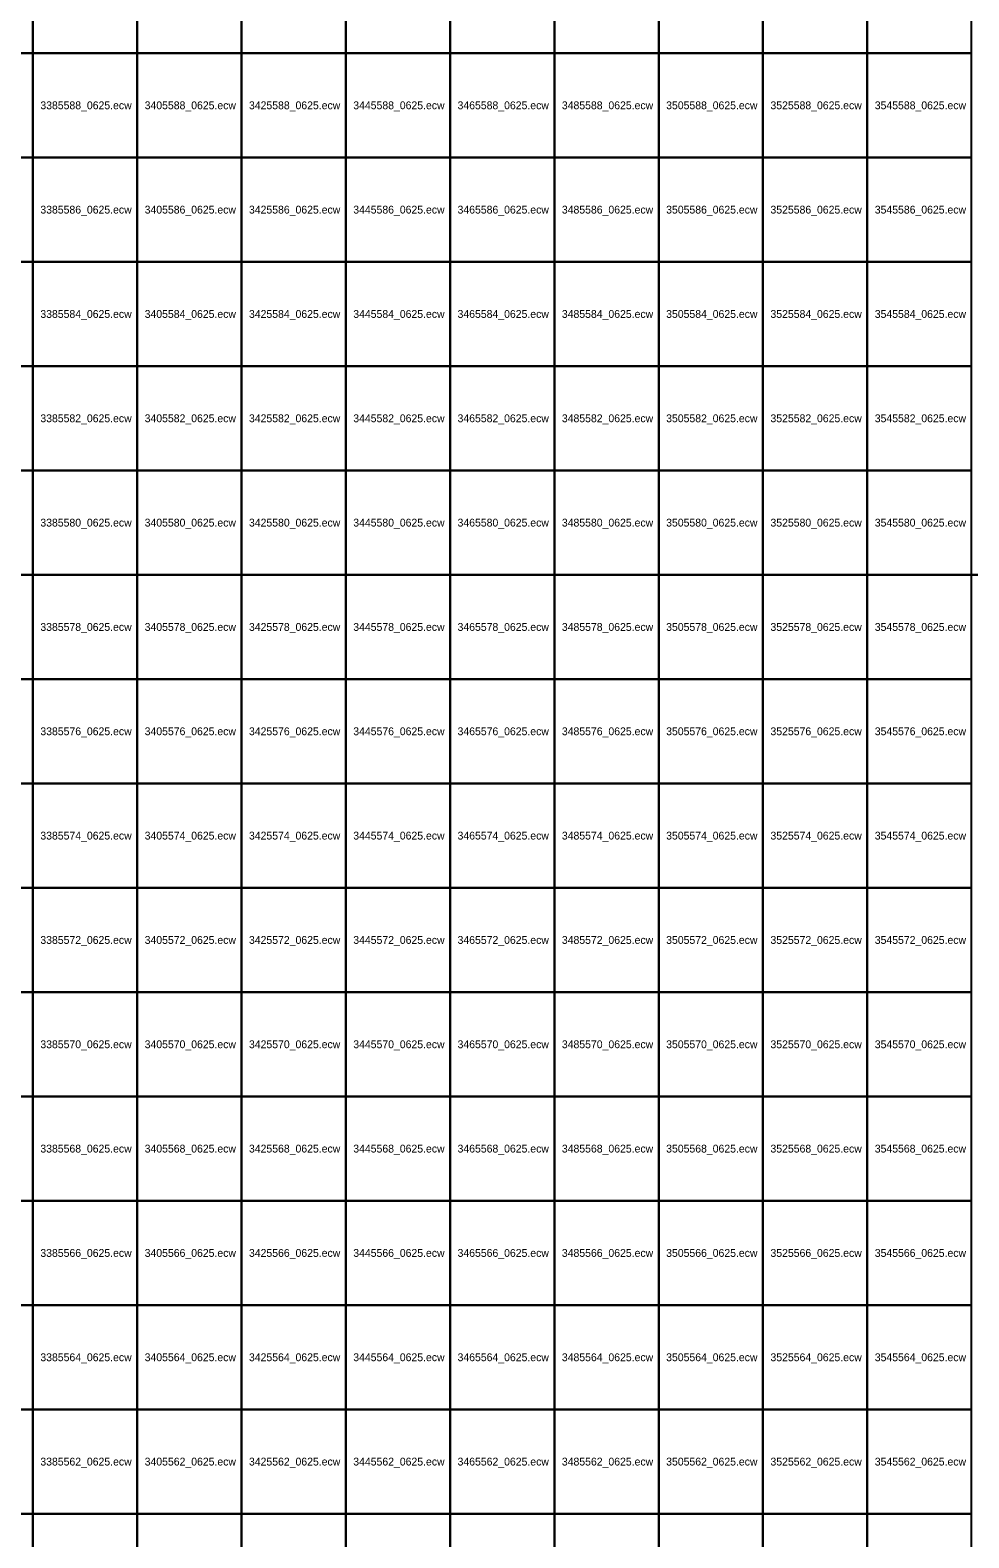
# Model space of a CAD drawing. Extents: x 107949 to 1196143, y 5299996 to 6786672.
# Drawn here: x 337949 to 355949, y 5561539 to 5590441 of the extents above; entities that cross this region are included whole.
import ezdxf

# ---------------------------------------------------------------- set-up
doc = ezdxf.new("R2010")
doc.units = 0
doc.layers.add('Raster_Image_Grids', color=7, linetype='Continuous')

msp = doc.modelspace()

# ---------------------------------------------------------------- linework, layer by layer
at = {"layer": 'Raster_Image_Grids'}
for points in [[(370002, 5630000), (320002, 5630000), (320002, 5580000), (370002, 5580000)], [(338002, 5592000), (336002, 5592000), (336002, 5590000), (338002, 5590000)], [(340002, 5592000), (338002, 5592000), (338002, 5590000), (340002, 5590000)], [(342002, 5592000), (340002, 5592000), (340002, 5590000), (342002, 5590000)], [(344002, 5592000), (342002, 5592000), (342002, 5590000), (344002, 5590000)], [(346002, 5592000), (344002, 5592000), (344002, 5590000), (346002, 5590000)], [(348002, 5592000), (346002, 5592000), (346002, 5590000), (348002, 5590000)], [(350002, 5592000), (348002, 5592000), (348002, 5590000), (350002, 5590000)], [(352002, 5592000), (350002, 5592000), (350002, 5590000), (352002, 5590000)], [(354002, 5592000), (352002, 5592000), (352002, 5590000), (354002, 5590000)], [(356002, 5592000), (354002, 5592000), (354002, 5590000), (356002, 5590000)], [(338002, 5590000), (336002, 5590000), (336002, 5588000), (338002, 5588000)], [(340002, 5590000), (338002, 5590000), (338002, 5588000), (340002, 5588000)], [(342002, 5590000), (340002, 5590000), (340002, 5588000), (342002, 5588000)], [(344002, 5590000), (342002, 5590000), (342002, 5588000), (344002, 5588000)], [(346002, 5590000), (344002, 5590000), (344002, 5588000), (346002, 5588000)], [(348002, 5590000), (346002, 5590000), (346002, 5588000), (348002, 5588000)], [(350002, 5590000), (348002, 5590000), (348002, 5588000), (350002, 5588000)], [(352002, 5590000), (350002, 5590000), (350002, 5588000), (352002, 5588000)], [(354002, 5590000), (352002, 5590000), (352002, 5588000), (354002, 5588000)], [(356002, 5590000), (354002, 5590000), (354002, 5588000), (356002, 5588000)], [(338002, 5588000), (336002, 5588000), (336002, 5586000), (338002, 5586000)], [(340002, 5588000), (338002, 5588000), (338002, 5586000), (340002, 5586000)], [(342002, 5588000), (340002, 5588000), (340002, 5586000), (342002, 5586000)], [(344002, 5588000), (342002, 5588000), (342002, 5586000), (344002, 5586000)], [(346002, 5588000), (344002, 5588000), (344002, 5586000), (346002, 5586000)], [(348002, 5588000), (346002, 5588000), (346002, 5586000), (348002, 5586000)], [(350002, 5588000), (348002, 5588000), (348002, 5586000), (350002, 5586000)], [(352002, 5588000), (350002, 5588000), (350002, 5586000), (352002, 5586000)], [(354002, 5588000), (352002, 5588000), (352002, 5586000), (354002, 5586000)], [(356002, 5588000), (354002, 5588000), (354002, 5586000), (356002, 5586000)], [(338002, 5586000), (336002, 5586000), (336002, 5584000), (338002, 5584000)], [(340002, 5586000), (338002, 5586000), (338002, 5584000), (340002, 5584000)], [(342002, 5586000), (340002, 5586000), (340002, 5584000), (342002, 5584000)], [(344002, 5586000), (342002, 5586000), (342002, 5584000), (344002, 5584000)], [(346002, 5586000), (344002, 5586000), (344002, 5584000), (346002, 5584000)], [(348002, 5586000), (346002, 5586000), (346002, 5584000), (348002, 5584000)], [(350002, 5586000), (348002, 5586000), (348002, 5584000), (350002, 5584000)], [(352002, 5586000), (350002, 5586000), (350002, 5584000), (352002, 5584000)], [(354002, 5586000), (352002, 5586000), (352002, 5584000), (354002, 5584000)], [(356002, 5586000), (354002, 5586000), (354002, 5584000), (356002, 5584000)], [(338002, 5584000), (336002, 5584000), (336002, 5582000), (338002, 5582000)], [(340002, 5584000), (338002, 5584000), (338002, 5582000), (340002, 5582000)], [(342002, 5584000), (340002, 5584000), (340002, 5582000), (342002, 5582000)], [(344002, 5584000), (342002, 5584000), (342002, 5582000), (344002, 5582000)], [(346002, 5584000), (344002, 5584000), (344002, 5582000), (346002, 5582000)], [(348002, 5584000), (346002, 5584000), (346002, 5582000), (348002, 5582000)], [(350002, 5584000), (348002, 5584000), (348002, 5582000), (350002, 5582000)], [(352002, 5584000), (350002, 5584000), (350002, 5582000), (352002, 5582000)], [(354002, 5584000), (352002, 5584000), (352002, 5582000), (354002, 5582000)], [(356002, 5584000), (354002, 5584000), (354002, 5582000), (356002, 5582000)], [(338002, 5582000), (336002, 5582000), (336002, 5580000), (338002, 5580000)], [(340002, 5582000), (338002, 5582000), (338002, 5580000), (340002, 5580000)], [(342002, 5582000), (340002, 5582000), (340002, 5580000), (342002, 5580000)], [(344002, 5582000), (342002, 5582000), (342002, 5580000), (344002, 5580000)], [(346002, 5582000), (344002, 5582000), (344002, 5580000), (346002, 5580000)], [(348002, 5582000), (346002, 5582000), (346002, 5580000), (348002, 5580000)], [(350002, 5582000), (348002, 5582000), (348002, 5580000), (350002, 5580000)], [(352002, 5582000), (350002, 5582000), (350002, 5580000), (352002, 5580000)], [(354002, 5582000), (352002, 5582000), (352002, 5580000), (354002, 5580000)], [(356002, 5582000), (354002, 5582000), (354002, 5580000), (356002, 5580000)], [(370002, 5580000), (320002, 5580000), (320002, 5530000), (370002, 5530000)], [(338002, 5580000), (336002, 5580000), (336002, 5578000), (338002, 5578000)], [(340002, 5580000), (338002, 5580000), (338002, 5578000), (340002, 5578000)], [(342002, 5580000), (340002, 5580000), (340002, 5578000), (342002, 5578000)], [(344002, 5580000), (342002, 5580000), (342002, 5578000), (344002, 5578000)], [(346002, 5580000), (344002, 5580000), (344002, 5578000), (346002, 5578000)], [(348002, 5580000), (346002, 5580000), (346002, 5578000), (348002, 5578000)], [(350002, 5580000), (348002, 5580000), (348002, 5578000), (350002, 5578000)], [(352002, 5580000), (350002, 5580000), (350002, 5578000), (352002, 5578000)], [(354002, 5580000), (352002, 5580000), (352002, 5578000), (354002, 5578000)], [(356002, 5580000), (354002, 5580000), (354002, 5578000), (356002, 5578000)], [(338002, 5578000), (336002, 5578000), (336002, 5576000), (338002, 5576000)], [(340002, 5578000), (338002, 5578000), (338002, 5576000), (340002, 5576000)], [(342002, 5578000), (340002, 5578000), (340002, 5576000), (342002, 5576000)], [(344002, 5578000), (342002, 5578000), (342002, 5576000), (344002, 5576000)], [(346002, 5578000), (344002, 5578000), (344002, 5576000), (346002, 5576000)], [(348002, 5578000), (346002, 5578000), (346002, 5576000), (348002, 5576000)], [(350002, 5578000), (348002, 5578000), (348002, 5576000), (350002, 5576000)], [(352002, 5578000), (350002, 5578000), (350002, 5576000), (352002, 5576000)], [(354002, 5578000), (352002, 5578000), (352002, 5576000), (354002, 5576000)], [(356002, 5578000), (354002, 5578000), (354002, 5576000), (356002, 5576000)], [(338002, 5576000), (336002, 5576000), (336002, 5574000), (338002, 5574000)], [(340002, 5576000), (338002, 5576000), (338002, 5574000), (340002, 5574000)], [(342002, 5576000), (340002, 5576000), (340002, 5574000), (342002, 5574000)], [(344002, 5576000), (342002, 5576000), (342002, 5574000), (344002, 5574000)], [(346002, 5576000), (344002, 5576000), (344002, 5574000), (346002, 5574000)], [(348002, 5576000), (346002, 5576000), (346002, 5574000), (348002, 5574000)], [(350002, 5576000), (348002, 5576000), (348002, 5574000), (350002, 5574000)], [(352002, 5576000), (350002, 5576000), (350002, 5574000), (352002, 5574000)], [(354002, 5576000), (352002, 5576000), (352002, 5574000), (354002, 5574000)], [(356002, 5576000), (354002, 5576000), (354002, 5574000), (356002, 5574000)], [(338002, 5574000), (336002, 5574000), (336002, 5572000), (338002, 5572000)], [(340002, 5574000), (338002, 5574000), (338002, 5572000), (340002, 5572000)], [(342002, 5574000), (340002, 5574000), (340002, 5572000), (342002, 5572000)], [(344002, 5574000), (342002, 5574000), (342002, 5572000), (344002, 5572000)], [(346002, 5574000), (344002, 5574000), (344002, 5572000), (346002, 5572000)], [(348002, 5574000), (346002, 5574000), (346002, 5572000), (348002, 5572000)], [(350002, 5574000), (348002, 5574000), (348002, 5572000), (350002, 5572000)], [(352002, 5574000), (350002, 5574000), (350002, 5572000), (352002, 5572000)], [(354002, 5574000), (352002, 5574000), (352002, 5572000), (354002, 5572000)], [(356002, 5574000), (354002, 5574000), (354002, 5572000), (356002, 5572000)], [(338002, 5572000), (336002, 5572000), (336002, 5570000), (338002, 5570000)], [(340002, 5572000), (338002, 5572000), (338002, 5570000), (340002, 5570000)], [(342002, 5572000), (340002, 5572000), (340002, 5570000), (342002, 5570000)], [(344002, 5572000), (342002, 5572000), (342002, 5570000), (344002, 5570000)], [(346002, 5572000), (344002, 5572000), (344002, 5570000), (346002, 5570000)], [(348002, 5572000), (346002, 5572000), (346002, 5570000), (348002, 5570000)], [(350002, 5572000), (348002, 5572000), (348002, 5570000), (350002, 5570000)], [(352002, 5572000), (350002, 5572000), (350002, 5570000), (352002, 5570000)], [(354002, 5572000), (352002, 5572000), (352002, 5570000), (354002, 5570000)], [(356002, 5572000), (354002, 5572000), (354002, 5570000), (356002, 5570000)], [(338002, 5570000), (336002, 5570000), (336002, 5568000), (338002, 5568000)], [(340002, 5570000), (338002, 5570000), (338002, 5568000), (340002, 5568000)], [(342002, 5570000), (340002, 5570000), (340002, 5568000), (342002, 5568000)], [(344002, 5570000), (342002, 5570000), (342002, 5568000), (344002, 5568000)], [(346002, 5570000), (344002, 5570000), (344002, 5568000), (346002, 5568000)], [(348002, 5570000), (346002, 5570000), (346002, 5568000), (348002, 5568000)], [(350002, 5570000), (348002, 5570000), (348002, 5568000), (350002, 5568000)], [(352002, 5570000), (350002, 5570000), (350002, 5568000), (352002, 5568000)], [(354002, 5570000), (352002, 5570000), (352002, 5568000), (354002, 5568000)], [(356002, 5570000), (354002, 5570000), (354002, 5568000), (356002, 5568000)], [(338002, 5568000), (336002, 5568000), (336002, 5566000), (338002, 5566000)], [(340002, 5568000), (338002, 5568000), (338002, 5566000), (340002, 5566000)], [(342002, 5568000), (340002, 5568000), (340002, 5566000), (342002, 5566000)], [(344002, 5568000), (342002, 5568000), (342002, 5566000), (344002, 5566000)], [(346002, 5568000), (344002, 5568000), (344002, 5566000), (346002, 5566000)], [(348002, 5568000), (346002, 5568000), (346002, 5566000), (348002, 5566000)], [(350002, 5568000), (348002, 5568000), (348002, 5566000), (350002, 5566000)], [(352002, 5568000), (350002, 5568000), (350002, 5566000), (352002, 5566000)], [(354002, 5568000), (352002, 5568000), (352002, 5566000), (354002, 5566000)], [(356002, 5568000), (354002, 5568000), (354002, 5566000), (356002, 5566000)], [(338002, 5566000), (336002, 5566000), (336002, 5564000), (338002, 5564000)], [(340002, 5566000), (338002, 5566000), (338002, 5564000), (340002, 5564000)], [(342002, 5566000), (340002, 5566000), (340002, 5564000), (342002, 5564000)], [(344002, 5566000), (342002, 5566000), (342002, 5564000), (344002, 5564000)], [(346002, 5566000), (344002, 5566000), (344002, 5564000), (346002, 5564000)], [(348002, 5566000), (346002, 5566000), (346002, 5564000), (348002, 5564000)], [(350002, 5566000), (348002, 5566000), (348002, 5564000), (350002, 5564000)], [(352002, 5566000), (350002, 5566000), (350002, 5564000), (352002, 5564000)], [(354002, 5566000), (352002, 5566000), (352002, 5564000), (354002, 5564000)], [(356002, 5566000), (354002, 5566000), (354002, 5564000), (356002, 5564000)], [(338002, 5564000), (336002, 5564000), (336002, 5562000), (338002, 5562000)], [(340002, 5564000), (338002, 5564000), (338002, 5562000), (340002, 5562000)], [(342002, 5564000), (340002, 5564000), (340002, 5562000), (342002, 5562000)], [(344002, 5564000), (342002, 5564000), (342002, 5562000), (344002, 5562000)], [(346002, 5564000), (344002, 5564000), (344002, 5562000), (346002, 5562000)], [(348002, 5564000), (346002, 5564000), (346002, 5562000), (348002, 5562000)], [(350002, 5564000), (348002, 5564000), (348002, 5562000), (350002, 5562000)], [(352002, 5564000), (350002, 5564000), (350002, 5562000), (352002, 5562000)], [(354002, 5564000), (352002, 5564000), (352002, 5562000), (354002, 5562000)], [(356002, 5564000), (354002, 5564000), (354002, 5562000), (356002, 5562000)], [(338002, 5562000), (336002, 5562000), (336002, 5560000), (338002, 5560000)], [(340002, 5562000), (338002, 5562000), (338002, 5560000), (340002, 5560000)], [(342002, 5562000), (340002, 5562000), (340002, 5560000), (342002, 5560000)], [(344002, 5562000), (342002, 5562000), (342002, 5560000), (344002, 5560000)], [(346002, 5562000), (344002, 5562000), (344002, 5560000), (346002, 5560000)], [(348002, 5562000), (346002, 5562000), (346002, 5560000), (348002, 5560000)], [(350002, 5562000), (348002, 5562000), (348002, 5560000), (350002, 5560000)], [(352002, 5562000), (350002, 5562000), (350002, 5560000), (352002, 5560000)], [(354002, 5562000), (352002, 5562000), (352002, 5560000), (354002, 5560000)], [(356002, 5562000), (354002, 5562000), (354002, 5560000), (356002, 5560000)]]:
    msp.add_lwpolyline(points, close=True, dxfattribs=at)

# ---------------------------------------------------------------- texts
for s, p in [('3385588_0625.ecw', (338145.404, 5588925)), ('3405588_0625.ecw', (340145.404, 5588925)), ('3425588_0625.ecw', (342145.404, 5588925)), ('3445588_0625.ecw', (344145.404, 5588925)), ('3465588_0625.ecw', (346145.404, 5588925)), ('3485588_0625.ecw', (348145.404, 5588925)), ('3505588_0625.ecw', (350145.404, 5588925)), ('3525588_0625.ecw', (352145.404, 5588925)), ('3545588_0625.ecw', (354145.404, 5588925)), ('3385586_0625.ecw', (338145.404, 5586925)), ('3405586_0625.ecw', (340145.404, 5586925)), ('3425586_0625.ecw', (342145.404, 5586925)), ('3445586_0625.ecw', (344145.404, 5586925)), ('3465586_0625.ecw', (346145.404, 5586925)), ('3485586_0625.ecw', (348145.404, 5586925)), ('3505586_0625.ecw', (350145.404, 5586925)), ('3525586_0625.ecw', (352145.404, 5586925)), ('3545586_0625.ecw', (354145.404, 5586925)), ('3385584_0625.ecw', (338145.404, 5584925)), ('3405584_0625.ecw', (340145.404, 5584925)), ('3425584_0625.ecw', (342145.404, 5584925)), ('3445584_0625.ecw', (344145.404, 5584925)), ('3465584_0625.ecw', (346145.404, 5584925)), ('3485584_0625.ecw', (348145.404, 5584925)), ('3505584_0625.ecw', (350145.404, 5584925)), ('3525584_0625.ecw', (352145.404, 5584925)), ('3545584_0625.ecw', (354145.404, 5584925)), ('3385582_0625.ecw', (338145.404, 5582925)), ('3405582_0625.ecw', (340145.404, 5582925)), ('3425582_0625.ecw', (342145.404, 5582925)), ('3445582_0625.ecw', (344145.404, 5582925)), ('3465582_0625.ecw', (346145.404, 5582925)), ('3485582_0625.ecw', (348145.404, 5582925)), ('3505582_0625.ecw', (350145.404, 5582925)), ('3525582_0625.ecw', (352145.404, 5582925)), ('3545582_0625.ecw', (354145.404, 5582925)), ('3385580_0625.ecw', (338145.404, 5580925)), ('3405580_0625.ecw', (340145.404, 5580925)), ('3425580_0625.ecw', (342145.404, 5580925)), ('3445580_0625.ecw', (344145.404, 5580925)), ('3465580_0625.ecw', (346145.404, 5580925)), ('3485580_0625.ecw', (348145.404, 5580925)), ('3505580_0625.ecw', (350145.404, 5580925)), ('3525580_0625.ecw', (352145.404, 5580925)), ('3545580_0625.ecw', (354145.404, 5580925)), ('3385578_0625.ecw', (338145.404, 5578925)), ('3405578_0625.ecw', (340145.404, 5578925)), ('3425578_0625.ecw', (342145.404, 5578925)), ('3445578_0625.ecw', (344145.404, 5578925)), ('3465578_0625.ecw', (346145.404, 5578925)), ('3485578_0625.ecw', (348145.404, 5578925)), ('3505578_0625.ecw', (350145.404, 5578925)), ('3525578_0625.ecw', (352145.404, 5578925)), ('3545578_0625.ecw', (354145.404, 5578925)), ('3385576_0625.ecw', (338145.404, 5576925)), ('3405576_0625.ecw', (340145.404, 5576925)), ('3425576_0625.ecw', (342145.404, 5576925)), ('3445576_0625.ecw', (344145.404, 5576925)), ('3465576_0625.ecw', (346145.404, 5576925)), ('3485576_0625.ecw', (348145.404, 5576925)), ('3505576_0625.ecw', (350145.404, 5576925)), ('3525576_0625.ecw', (352145.404, 5576925)), ('3545576_0625.ecw', (354145.404, 5576925)), ('3385574_0625.ecw', (338145.404, 5574925)), ('3405574_0625.ecw', (340145.404, 5574925)), ('3425574_0625.ecw', (342145.404, 5574925)), ('3445574_0625.ecw', (344145.404, 5574925)), ('3465574_0625.ecw', (346145.404, 5574925)), ('3485574_0625.ecw', (348145.404, 5574925)), ('3505574_0625.ecw', (350145.404, 5574925)), ('3525574_0625.ecw', (352145.404, 5574925)), ('3545574_0625.ecw', (354145.404, 5574925)), ('3385572_0625.ecw', (338145.404, 5572925)), ('3405572_0625.ecw', (340145.404, 5572925)), ('3425572_0625.ecw', (342145.404, 5572925)), ('3445572_0625.ecw', (344145.404, 5572925)), ('3465572_0625.ecw', (346145.404, 5572925)), ('3485572_0625.ecw', (348145.404, 5572925)), ('3505572_0625.ecw', (350145.404, 5572925)), ('3525572_0625.ecw', (352145.404, 5572925)), ('3545572_0625.ecw', (354145.404, 5572925)), ('3385570_0625.ecw', (338145.404, 5570925)), ('3405570_0625.ecw', (340145.404, 5570925)), ('3425570_0625.ecw', (342145.404, 5570925)), ('3445570_0625.ecw', (344145.404, 5570925)), ('3465570_0625.ecw', (346145.404, 5570925)), ('3485570_0625.ecw', (348145.404, 5570925)), ('3505570_0625.ecw', (350145.404, 5570925)), ('3525570_0625.ecw', (352145.404, 5570925)), ('3545570_0625.ecw', (354145.404, 5570925)), ('3385568_0625.ecw', (338145.404, 5568925)), ('3405568_0625.ecw', (340145.404, 5568925)), ('3425568_0625.ecw', (342145.404, 5568925)), ('3445568_0625.ecw', (344145.404, 5568925)), ('3465568_0625.ecw', (346145.404, 5568925)), ('3485568_0625.ecw', (348145.404, 5568925)), ('3505568_0625.ecw', (350145.404, 5568925)), ('3525568_0625.ecw', (352145.404, 5568925)), ('3545568_0625.ecw', (354145.404, 5568925)), ('3385566_0625.ecw', (338145.404, 5566925)), ('3405566_0625.ecw', (340145.404, 5566925)), ('3425566_0625.ecw', (342145.404, 5566925)), ('3445566_0625.ecw', (344145.404, 5566925)), ('3465566_0625.ecw', (346145.404, 5566925)), ('3485566_0625.ecw', (348145.404, 5566925)), ('3505566_0625.ecw', (350145.404, 5566925)), ('3525566_0625.ecw', (352145.404, 5566925)), ('3545566_0625.ecw', (354145.404, 5566925)), ('3385564_0625.ecw', (338145.404, 5564925)), ('3405564_0625.ecw', (340145.404, 5564925)), ('3425564_0625.ecw', (342145.404, 5564925)), ('3445564_0625.ecw', (344145.404, 5564925)), ('3465564_0625.ecw', (346145.404, 5564925)), ('3485564_0625.ecw', (348145.404, 5564925)), ('3505564_0625.ecw', (350145.404, 5564925)), ('3525564_0625.ecw', (352145.404, 5564925)), ('3545564_0625.ecw', (354145.404, 5564925)), ('3385562_0625.ecw', (338145.404, 5562925)), ('3405562_0625.ecw', (340145.404, 5562925)), ('3425562_0625.ecw', (342145.404, 5562925)), ('3445562_0625.ecw', (344145.404, 5562925)), ('3465562_0625.ecw', (346145.404, 5562925)), ('3485562_0625.ecw', (348145.404, 5562925)), ('3505562_0625.ecw', (350145.404, 5562925)), ('3525562_0625.ecw', (352145.404, 5562925)), ('3545562_0625.ecw', (354145.404, 5562925))]:
    msp.add_text(s, height=150, dxfattribs=at).set_placement(p)

doc.saveas('drawing.dxf')
